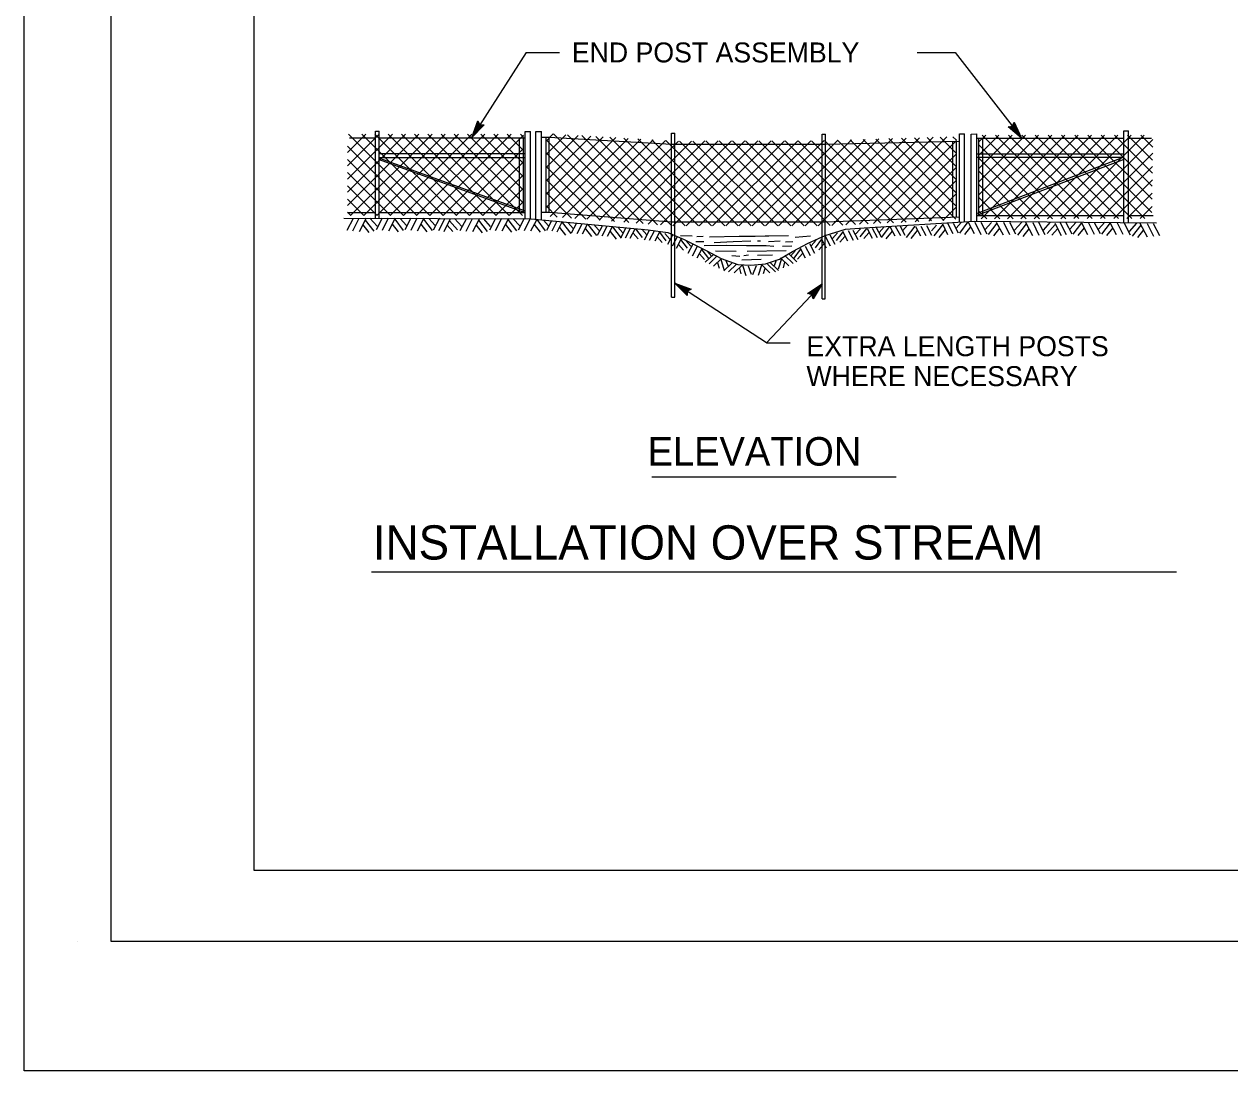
# Model space of a CAD drawing. Extents: x -894 to 866, y -476 to 714.
# Drawn here: x -894 to -470.8, y -476.4 to -109.3 of the extents above; entities that cross this region are included whole.
import ezdxf

# ---------------------------------------------------------------- set-up
doc = ezdxf.new("R2010")
doc.units = 0
for name, color, linetype in [('10 Sheet Format', 7, 'Continuous'), ('56 Stage 3 Anno', 7, 'Continuous'), ('57 Undefined', 7, 'Continuous'), ('59 Sndwall Anno', 7, 'Continuous'), ('60 Nongeo Data', 7, 'Continuous')]:
    doc.layers.add(name, color=color, linetype=linetype)

msp = doc.modelspace()

# ---------------------------------------------------------------- linework, layer by layer
at = {"layer": '10 Sheet Format'}
for p, q in [((-813.45, 643.96), (-813.45, -406.04)), ((-813.45, -406.04), (-438.24, -406.04)), ((-875.41, -431.05), (-875.41, -431.05))]:
    msp.add_line(p, q, dxfattribs=at)
for points in [[(-894.04, 713.56), (865.95, 713.56), (865.95, -476.44), (-894.04, -476.44)], [(-863.43, 668.96), (836.57, 668.96), (836.57, -431.04), (-863.43, -431.04)], [(-863.43, 668.96), (836.57, 668.96), (836.57, -431.04), (-863.43, -431.04)]]:
    msp.add_lwpolyline(points, close=True, dxfattribs=at)
at = {"layer": '56 Stage 3 Anno'}
for p, q in [((-717.85, -119.17), (-736.92, -148.99)), ((-717.85, -119.17), (-706.09, -119.17)), ((-580.6, -119.17), (-567.23, -119.17)), ((-567.23, -119.17), (-543.95, -149.18)), ((-736.91, -148.97), (-734.82, -143.19)), ((-736.17, -147.8), (-734.64, -143.59)), ((-734.82, -143.2), (-734.82, -143.2)), ((-734.82, -143.2), (-734.12, -144.58)), ((-547.09, -145.1), (-546.52, -143.65)), ((-546.52, -143.65), (-546.52, -143.65)), ((-546.52, -143.65), (-543.91, -149.22)), ((-732.56, -144.62), (-736.91, -148.97)), ((-732.98, -144.62), (-736.17, -147.81)), ((-735.43, -146.64), (-734.44, -143.92)), ((-733.41, -144.62), (-735.43, -146.64)), ((-734.69, -145.48), (-734.27, -144.31)), ((-733.8, -144.59), (-734.69, -145.48)), ((-734.12, -144.58), (-732.56, -144.62)), ((-732.56, -144.62), (-732.56, -144.62)), ((-548.64, -145.28), (-547.09, -145.1)), ((-543.91, -149.22), (-548.64, -145.28)), ((-548.64, -145.28), (-548.64, -145.28)), ((-544.77, -148.12), (-548.21, -145.25)), ((-545.6, -147.03), (-547.83, -145.18)), ((-546.45, -145.94), (-547.4, -145.14)), ((-546.98, -144.8), (-546.45, -145.94)), ((-546.81, -144.44), (-545.6, -147.03)), ((-546.67, -144.04), (-544.76, -148.12)), ((-736.91, -148.97), (-736.91, -148.97)), ((-543.91, -149.22), (-543.91, -149.22)), ((-661.35, -204.5), (-665.68, -200.13)), ((-665.68, -200.13), (-665.68, -200.13)), ((-665.68, -200.13), (-659.91, -202.26)), ((-633.47, -221.01), (-665.66, -200.12)), ((-661.34, -204.09), (-664.52, -200.88)), ((-664.5, -200.88), (-660.3, -202.43)), ((-661.34, -203.66), (-663.35, -201.63)), ((-663.35, -201.63), (-660.64, -202.63)), ((-661.31, -203.27), (-662.19, -202.38)), ((-662.19, -202.38), (-661.03, -202.8)), ((-661.3, -202.94), (-661.35, -204.5)), ((-659.91, -202.26), (-661.3, -202.94)), ((-659.91, -202.26), (-659.91, -202.26)), ((-633.47, -221.01), (-613.94, -200.33)), ((-619.04, -203.77), (-613.94, -200.33)), ((-618.63, -203.86), (-614.89, -201.33)), ((-618.21, -203.94), (-615.84, -202.34)), ((-615.84, -202.34), (-617.33, -204.82)), ((-614.89, -201.35), (-617.2, -205.19)), ((-613.94, -200.33), (-617.1, -205.61)), ((-613.94, -200.33), (-613.94, -200.33)), ((-661.35, -204.5), (-661.35, -204.5)), ((-617.51, -204.11), (-619.04, -203.77)), ((-619.04, -203.77), (-619.04, -203.77)), ((-617.83, -204.05), (-616.79, -203.34)), ((-617.1, -205.61), (-617.51, -204.11)), ((-616.79, -203.34), (-617.43, -204.4)), ((-617.1, -205.61), (-617.1, -205.61)), ((-633.47, -221.01), (-625.12, -221.01))]:
    msp.add_line(p, q, dxfattribs=at)
at = {"layer": '57 Undefined'}
for p, q in [((-673.73, -268), (-587.97, -268)), ((-772.05, -301.42), (-489.53, -301.42))]:
    msp.add_line(p, q, dxfattribs=at)
at = {"layer": '59 Sndwall Anno'}
for p, q in [((-778.56, -177.39), (-780.8, -181.64)), ((-776.52, -177.43), (-778.72, -181.85)), ((-773.95, -177.35), (-776.43, -182.06)), ((-772.67, -177.34), (-770.16, -180.18)), ((-768.34, -177.34), (-770.48, -181.41)), ((-766.27, -177.34), (-768.4, -181.61)), ((-763.75, -177.34), (-766.12, -181.82)), ((-763.95, -177.72), (-760.94, -181.62)), ((-762.09, -177.41), (-759.84, -179.94)), ((-758.27, -177.34), (-760.4, -181.41)), ((-756.2, -177.34), (-758.32, -181.61)), ((-753.68, -177.34), (-756.04, -181.82)), ((-753.88, -177.72), (-750.86, -181.62)), ((-752.01, -177.41), (-749.77, -179.94)), ((-748.24, -177.28), (-750.47, -181.54)), ((-746.34, -177.4), (-748.53, -181.81)), ((-744.56, -177.75), (-746.74, -182.14)), ((-742.94, -177.43), (-740.43, -180.28)), ((-738.8, -177.48), (-741.04, -181.74)), ((-736.76, -177.53), (-738.96, -181.95)), ((-734.19, -177.45), (-736.67, -182.15)), ((-732.91, -177.43), (-730.4, -180.28)), ((-728.59, -177.43), (-730.72, -181.5)), ((-726.52, -177.43), (-728.64, -181.71)), ((-724, -177.43), (-726.36, -181.92)), ((-722.33, -177.5), (-720.08, -180.04)), ((-718.51, -177.43), (-720.65, -181.5)), ((-716.44, -177.43), (-718.57, -181.71)), ((-775.17, -179.67), (-773.05, -182.39)), ((-774.27, -177.96), (-771.25, -181.86)), ((-764.86, -179.43), (-762.73, -182.15)), ((-754.78, -179.43), (-752.66, -182.15)), ((-745.53, -179.73), (-743.53, -181.99)), ((-744.67, -178.2), (-741.86, -181.37)), ((-735.41, -179.76), (-733.29, -182.48)), ((-734.51, -178.05), (-731.49, -181.95)), ((-725.1, -179.52), (-722.97, -182.25)), ((-724.2, -177.82), (-721.18, -181.72)), ((-714.2, -177.97), (-716.28, -181.92)), ((-715.02, -179.52), (-712.9, -182.25)), ((-714.12, -177.82), (-711.1, -181.72)), ((-711.77, -178.05), (-710.01, -180.04)), ((-708.96, -178.29), (-710.71, -181.63)), ((-706.99, -178.32), (-708.77, -181.91)), ((-705.15, -178.53), (-706.99, -182.23)), ((-706.09, -180.54), (-703.96, -183.26)), ((-705.19, -178.83), (-702.17, -182.73)), ((-703.09, -179), (-701.33, -180.99)), ((-700.28, -179.25), (-702.04, -182.59)), ((-698.32, -179.44), (-700.07, -182.78)), ((-696.42, -179.56), (-698.17, -182.9)), ((-696.97, -181.04), (-694.84, -183.77)), ((-696.19, -179.53), (-693.17, -183.43)), ((-693.77, -179.89), (-692.01, -181.88)), ((-691.09, -180.07), (-692.85, -183.41)), ((-689.51, -180.26), (-691.27, -183.6)), ((-687.61, -180.39), (-689.36, -183.73)), ((-688.35, -182), (-686.23, -184.72)), ((-687.51, -180.41), (-684.49, -184.31)), ((-685.6, -180.52), (-683.84, -182.51)), ((-682.8, -180.71), (-684.55, -184.05)), ((-681.34, -180.96), (-683.1, -184.3)), ((-679.63, -181.15), (-681.38, -184.49)), ((-679.4, -181.05), (-677.07, -184.05)), ((-677.24, -181.22), (-675.48, -183.21)), ((-674.62, -181.66), (-676.38, -185)), ((-672.91, -181.85), (-674.67, -185.19)), ((-606.79, -181.88), (-605.04, -185.22)), ((-604.83, -181.69), (-603.08, -185.03)), ((-603.12, -181.5), (-601.36, -184.84)), ((-600.5, -181.06), (-602.27, -183.05)), ((-598.34, -180.89), (-600.67, -183.89)), ((-598.12, -180.99), (-596.36, -184.33)), ((-596.4, -180.8), (-594.65, -184.14)), ((-594.95, -180.55), (-593.19, -183.89)), ((-592.14, -180.36), (-593.9, -182.35)), ((-590.23, -180.25), (-593.25, -184.15)), ((-589.39, -181.83), (-591.52, -184.56)), ((-590.13, -180.23), (-588.38, -183.57)), ((-588.23, -180.1), (-586.47, -183.44)), ((-586.65, -179.91), (-584.89, -183.25)), ((-583.97, -179.73), (-585.73, -181.72)), ((-581.39, -180.17), (-584.41, -184.07)), ((-580.62, -181.68), (-582.74, -184.41)), ((-581.17, -180.2), (-579.41, -183.54)), ((-579.27, -180.08), (-577.51, -183.42)), ((-577.3, -179.89), (-575.55, -183.23)), ((-573.77, -179.8), (-575.54, -181.79)), ((-571.68, -179.63), (-574.7, -183.53)), ((-570.78, -181.34), (-572.9, -184.06)), ((-571.72, -179.33), (-569.88, -183.03)), ((-569.88, -179.12), (-568.09, -182.71)), ((-567.91, -179.09), (-566.15, -182.43)), ((-565.1, -178.85), (-566.86, -180.84)), ((-562.74, -178.62), (-565.76, -182.52)), ((-561.84, -180.33), (-563.97, -183.05)), ((-562.67, -178.77), (-560.58, -182.72)), ((-560.34, -178.71), (-558.22, -182.99)), ((-558.27, -178.71), (-556.14, -182.78)), ((-554.45, -178.78), (-556.7, -181.32)), ((-552.59, -179.09), (-555.61, -183)), ((-551.68, -180.8), (-553.81, -183.53)), ((-552.79, -178.71), (-550.42, -183.2)), ((-550.27, -178.71), (-548.14, -182.99)), ((-548.2, -178.71), (-546.06, -182.78)), ((-543.87, -178.71), (-546.39, -181.56)), ((-542.27, -179.33), (-545.29, -183.23)), ((-541.37, -181.04), (-543.5, -183.76)), ((-542.59, -178.73), (-540.11, -183.43)), ((-540.02, -178.81), (-537.83, -183.23)), ((-537.98, -178.76), (-535.75, -183.02)), ((-533.84, -178.71), (-536.35, -181.56)), ((-532.12, -179.48), (-534.92, -182.64)), ((-531.26, -181.01), (-533.26, -183.26)), ((-532.22, -179.03), (-530.04, -183.42)), ((-530.45, -178.68), (-528.25, -183.09)), ((-528.55, -178.56), (-526.31, -182.82)), ((-524.77, -178.68), (-527.02, -181.22)), ((-522.91, -179), (-525.92, -182.9)), ((-522, -180.71), (-524.13, -183.43)), ((-522.93, -178.94), (-520.74, -183.1)), ((-520.42, -178.96), (-518.46, -182.89)), ((-518.4, -178.83), (-516.38, -182.69)), ((-514.7, -178.68), (-516.94, -181.22)), ((-512.83, -179), (-515.85, -182.9)), ((-511.93, -180.71), (-514.05, -183.43)), ((-512.79, -179.07), (-510.67, -183.1)), ((-510.32, -178.99), (-508.38, -182.89)), ((-507.96, -179.1), (-505.82, -183.17)), ((-503.63, -179.1), (-506.15, -181.94)), ((-502.03, -179.72), (-505.05, -183.62)), ((-501.13, -181.43), (-503.26, -184.15)), ((-502.35, -179.11), (-499.87, -183.82)), ((-499.78, -179.2), (-497.59, -183.61)), ((-497.74, -179.15), (-495.51, -183.41)), ((-680.22, -182.62), (-678.46, -184.61)), ((-670.95, -182.04), (-672.7, -185.38)), ((-671.78, -183.85), (-670.02, -185.84)), ((-671.05, -182.28), (-668.73, -185.29)), ((-669.18, -182.64), (-667.42, -184.64)), ((-666.47, -183.27), (-668.22, -186.61)), ((-664.86, -183.84), (-666.61, -187.18)), ((-663.43, -184.6), (-665.19, -187.94)), ((-663.66, -184.84), (-661.33, -187.84)), ((-661.73, -185.17), (-659.97, -187.17)), ((-616.02, -185.01), (-617.78, -187)), ((-614.09, -184.68), (-616.41, -187.68)), ((-614.31, -184.44), (-612.55, -187.78)), ((-612.89, -183.68), (-611.13, -187.02)), ((-611.27, -183.11), (-609.52, -186.45)), ((-608.56, -182.48), (-610.33, -184.48)), ((-606.69, -182.12), (-609.01, -185.12)), ((-605.96, -183.69), (-607.72, -185.68)), ((-597.52, -182.45), (-599.29, -184.45)), ((-664.38, -186.6), (-662.62, -188.59)), ((-659.35, -186.4), (-661.11, -189.74)), ((-657.84, -187.26), (-659.59, -190.6)), ((-656.13, -188.02), (-657.88, -191.36)), ((-656.99, -189.83), (-655.22, -191.82)), ((-656.17, -188.45), (-653.84, -191.45)), ((-652.08, -190.02), (-654.93, -192.77)), ((-654.42, -188.78), (-652.66, -190.77)), ((-626.99, -190.42), (-624.14, -193.17)), ((-625.66, -189.86), (-622.82, -192.61)), ((-623.32, -188.62), (-625.08, -190.61)), ((-621.58, -188.28), (-623.9, -191.29)), ((-620.76, -189.67), (-622.52, -191.66)), ((-621.62, -187.85), (-619.86, -191.19)), ((-619.91, -187.1), (-618.15, -190.44)), ((-618.39, -186.24), (-616.64, -189.58)), ((-613.36, -186.44), (-615.12, -188.43)), ((-650.75, -190.58), (-653.6, -193.33)), ((-649.23, -191.44), (-652.08, -194.19)), ((-650.66, -192.96), (-650.09, -194.86)), ((-649.52, -191.72), (-648.38, -195.33)), ((-645.63, -193.05), (-648.48, -195.8)), ((-647.72, -192.2), (-646.96, -194.19)), ((-643.93, -193.43), (-646.77, -196.18)), ((-641.93, -193.71), (-644.78, -196.46)), ((-641.84, -193.81), (-640.7, -197.42)), ((-639.94, -194), (-638.82, -196.94)), ((-637.08, -194), (-638.31, -197.22)), ((-635.19, -193.81), (-636.32, -197.42)), ((-635.09, -193.71), (-632.24, -196.46)), ((-633.1, -193.43), (-630.25, -196.18)), ((-632.11, -192.89), (-629.26, -195.64)), ((-630.02, -192.04), (-630.78, -194.03)), ((-628.22, -191.56), (-629.36, -195.17)), ((-628.51, -191.28), (-625.66, -194.03)), ((-627.08, -192.8), (-627.65, -194.7)), ((-642.98, -194.95), (-642.41, -196.85)), ((-634.05, -194.95), (-634.61, -196.85))]:
    msp.add_line(p, q, dxfattribs=at)
for points in [[(-663.61, -183.41), (-659.54, -183.5)], [(-658.23, -185.46), (-655.41, -185.51)], [(-657.94, -183.75), (-655.7, -183.66)], [(-653.46, -183.87), (-643.1, -183.6), (-637.47, -183.6), (-633.89, -183.53), (-632.62, -183.49), (-625.73, -183.41)], [(-651.78, -185.84), (-645.14, -185.52), (-638.9, -185.24)], [(-636.66, -185.24), (-635.51, -185.24)], [(-632.78, -185.45), (-628.66, -185.29)], [(-626.83, -185.58), (-624.17, -185.5)], [(-623.36, -183.95), (-617.98, -183.54)], [(-655.33, -186.9), (-647.42, -186.82), (-640.44, -186.87), (-633.59, -186.96), (-630.86, -187.13)], [(-651.37, -188.79), (-644.07, -188.84)], [(-645.61, -190.43), (-642.84, -190.59)], [(-641.42, -190.43), (-639.75, -190.15)], [(-640.24, -188.84), (-626.49, -188.65)], [(-636.65, -190.32), (-631.39, -190.2)], [(-627.88, -187.09), (-624.58, -186.97)], [(-642.07, -191.91), (-635.3, -191.67)]]:
    msp.add_lwpolyline(points, dxfattribs=at)
at = {"layer": '60 Nongeo Data'}
for p, q in [((-780.57, -154.33), (-774.06, -147.83)), ((-780.57, -158.97), (-769.42, -147.83)), ((-780.57, -163.61), (-764.78, -147.83)), ((-780.57, -168.25), (-760.14, -147.83)), ((-780.57, -172.89), (-755.5, -147.83)), ((-751.57, -176.42), (-780.16, -147.83)), ((-779.45, -176.42), (-750.86, -147.83)), ((-746.93, -176.42), (-775.52, -147.83)), ((-774.81, -176.42), (-746.23, -147.83)), ((-742.29, -176.42), (-770.88, -147.83)), ((-770.71, -177.35), (-770.71, -146.8)), ((-770.71, -146.8), (-769.39, -146.8)), ((-770.18, -176.42), (-741.59, -147.83)), ((-769.39, -177.35), (-769.39, -146.8)), ((-737.65, -176.42), (-766.24, -147.83)), ((-765.53, -176.42), (-736.94, -147.83)), ((-733.01, -176.42), (-761.6, -147.83)), ((-760.89, -176.42), (-732.3, -147.83)), ((-728.37, -176.42), (-756.96, -147.83)), ((-756.25, -176.42), (-727.67, -147.83)), ((-723.73, -176.42), (-752.32, -147.83)), ((-751.62, -176.42), (-723.03, -147.83)), ((-719.09, -176.42), (-747.68, -147.83)), ((-718.77, -172.09), (-743.04, -147.83)), ((-718.77, -167.45), (-738.4, -147.83)), ((-718.77, -162.82), (-733.76, -147.83)), ((-718.77, -158.17), (-729.12, -147.83)), ((-718.77, -153.53), (-724.48, -147.83)), ((-718.77, -148.89), (-719.84, -147.83)), ((-718.19, -177.5), (-718.19, -146.86)), ((-718.19, -146.86), (-716.29, -146.86)), ((-716.29, -177.51), (-716.29, -146.86)), ((-714.39, -177.71), (-714.39, -146.86)), ((-714.39, -146.86), (-712.39, -146.86)), ((-712.39, -177.86), (-712.39, -146.86)), ((-710.71, -154.84), (-703.91, -148.04)), ((-710.67, -150.16), (-708.29, -147.78)), ((-676.73, -179.23), (-708.18, -147.79)), ((-671.71, -179.62), (-703.25, -148.08)), ((-666.75, -205.01), (-666.75, -147.48)), ((-666.75, -147.48), (-666.75, -147.48)), ((-666.75, -147.48), (-665.66, -147.48)), ((-665.66, -205.01), (-665.66, -147.48)), ((-613.94, -205.56), (-613.94, -147.87)), ((-613.94, -147.87), (-612.76, -147.87)), ((-612.85, -205.56), (-612.76, -147.87)), ((-565.67, -178.72), (-565.67, -147.76)), ((-565.67, -147.76), (-563.9, -147.76)), ((-563.9, -178.61), (-563.9, -147.76)), ((-561.63, -147.8), (-559.66, -147.76)), ((-561.63, -178.48), (-561.63, -147.8)), ((-559.66, -178.42), (-559.66, -147.76)), ((-508, -178.87), (-508, -146.71)), ((-508, -146.71), (-506.4, -146.71)), ((-506.4, -178.88), (-506.4, -146.71)), ((-756.21, -176.42), (-780.57, -152.06)), ((-779.78, -149.16), (-770.85, -149.16)), ((-769.36, -149.16), (-718.19, -149.16)), ((-746.97, -176.42), (-718.77, -148.22)), ((-720.21, -175.23), (-720.21, -149.14)), ((-718.8, -175.27), (-718.8, -149.14)), ((-712.39, -148.91), (-709.78, -148.91)), ((-710.85, -175.26), (-710.85, -148.91)), ((-710.84, -173.53), (-686.38, -149.07)), ((-710.81, -168.85), (-690.76, -148.81)), ((-710.77, -164.18), (-695.15, -148.55)), ((-710.74, -159.51), (-699.53, -148.29)), ((-681.76, -178.85), (-710.67, -149.93)), ((-709.78, -175.26), (-709.78, -148.91)), ((-709.78, -148.91), (-666.75, -151.4)), ((-709.4, -176.73), (-682, -149.32)), ((-705.09, -177.06), (-677.62, -149.58)), ((-700.78, -177.39), (-673.23, -149.84)), ((-666.68, -180), (-698.32, -148.37)), ((-696.47, -177.72), (-668.85, -150.1)), ((-661.99, -180.05), (-693.39, -148.66)), ((-692.16, -178.05), (-664.37, -150.26)), ((-657.35, -180.05), (-688.46, -148.95)), ((-687.85, -178.38), (-659.72, -150.25)), ((-683.54, -178.71), (-655.07, -150.24)), ((-652.71, -180.05), (-683.53, -149.24)), ((-679.23, -179.04), (-650.42, -150.22)), ((-648.08, -180.05), (-678.6, -149.52)), ((-674.93, -179.37), (-645.76, -150.21)), ((-643.44, -180.05), (-673.67, -149.82)), ((-670.61, -179.7), (-641.11, -150.2)), ((-638.8, -180.04), (-668.74, -150.11)), ((-666.75, -151.4), (-613.02, -151.4)), ((-666.31, -180.03), (-636.46, -150.18)), ((-634.16, -180.04), (-663.94, -150.26)), ((-661.69, -180.05), (-631.81, -150.17)), ((-629.53, -180.04), (-659.32, -150.25)), ((-657.05, -180.05), (-627.15, -150.16)), ((-624.89, -180.04), (-654.69, -150.23)), ((-652.41, -180.05), (-622.5, -150.14)), ((-620.25, -180.03), (-650.06, -150.22)), ((-647.76, -180.05), (-617.85, -150.13)), ((-615.62, -180.03), (-645.44, -150.21)), ((-643.12, -180.05), (-613.19, -150.11)), ((-611.08, -179.93), (-640.81, -150.19)), ((-638.48, -180.04), (-608.4, -149.96)), ((-606.64, -179.72), (-636.18, -150.18)), ((-633.84, -180.04), (-603.61, -149.82)), ((-602.21, -179.52), (-631.56, -150.17)), ((-629.19, -180.04), (-598.83, -149.67)), ((-597.77, -179.32), (-626.93, -150.16)), ((-624.55, -180.04), (-594.04, -149.52)), ((-593.33, -179.11), (-622.3, -150.14)), ((-619.91, -180.03), (-589.26, -149.38)), ((-588.9, -178.91), (-617.68, -150.13)), ((-615.27, -180.03), (-584.47, -149.23)), ((-584.46, -178.71), (-613.06, -150.11)), ((-613.02, -151.4), (-565.72, -150.33)), ((-610.5, -179.9), (-579.69, -149.09)), ((-580.02, -178.51), (-608.56, -149.97)), ((-605.64, -179.68), (-574.9, -148.94)), ((-575.59, -178.3), (-604.06, -149.83)), ((-600.78, -179.46), (-570.11, -148.8)), ((-571.15, -178.1), (-599.56, -149.7)), ((-595.91, -179.23), (-566.78, -150.1)), ((-566.95, -177.65), (-595.05, -149.56)), ((-566.77, -173.2), (-590.55, -149.42)), ((-566.77, -168.56), (-586.05, -149.28)), ((-566.77, -163.91), (-581.54, -149.14)), ((-566.77, -159.28), (-577.04, -149.01)), ((-566.77, -154.64), (-572.54, -148.87)), ((-566.78, -149.99), (-568.04, -148.73)), ((-567.99, -176.97), (-567.99, -150.41)), ((-566.77, -176.93), (-566.77, -150.41)), ((-559.66, -149.28), (-507.9, -149.28)), ((-558.86, -173.7), (-533.32, -148.16)), ((-558.86, -176.4), (-558.86, -149.28)), ((-558.85, -169.05), (-537.95, -148.16)), ((-558.84, -164.4), (-542.59, -148.16)), ((-558.83, -155.11), (-551.88, -148.16)), ((-558.83, -159.76), (-547.24, -148.16)), ((-558.82, -150.46), (-556.51, -148.16)), ((-533.02, -177.52), (-558.82, -151.72)), ((-558.11, -177.59), (-528.68, -148.16)), ((-528.4, -177.5), (-557.74, -148.16)), ((-557.54, -176.4), (-557.54, -149.28)), ((-553.46, -177.58), (-524.04, -148.16)), ((-523.77, -177.49), (-553.1, -148.16)), ((-548.8, -177.56), (-519.39, -148.16)), ((-519.15, -177.47), (-548.46, -148.16)), ((-544.15, -177.55), (-514.76, -148.16)), ((-514.52, -177.46), (-543.82, -148.16)), ((-539.49, -177.54), (-510.12, -148.16)), ((-509.89, -177.45), (-539.18, -148.16)), ((-534.84, -177.52), (-505.48, -148.16)), ((-505.26, -177.43), (-534.54, -148.16)), ((-530.19, -177.51), (-500.84, -148.16)), ((-500.64, -177.42), (-529.9, -148.16)), ((-525.53, -177.49), (-497.81, -149.77)), ((-498.15, -175.27), (-525.26, -148.16)), ((-498.09, -170.69), (-520.62, -148.16)), ((-498.03, -166.11), (-515.98, -148.16)), ((-497.97, -161.53), (-511.34, -148.16)), ((-497.91, -156.96), (-506.7, -148.16)), ((-506.29, -149.28), (-498.35, -149.28)), ((-497.84, -152.38), (-502.06, -148.16)), ((-769.39, -154.58), (-718.19, -154.58)), ((-769.39, -156.03), (-718.19, -156.03)), ((-769.24, -156.26), (-718.2, -174.71)), ((-742.33, -176.42), (-718.77, -152.86)), ((-686.78, -178.46), (-710.71, -154.54)), ((-591.05, -179.01), (-566.77, -154.73)), ((-559.66, -154.76), (-508, -154.76)), ((-559.66, -155.92), (-508, -155.92)), ((-508, -155.92), (-559.52, -175.63)), ((-537.65, -177.53), (-558.83, -156.35)), ((-520.88, -177.48), (-497.87, -154.47)), ((-760.85, -176.42), (-780.57, -156.7)), ((-769.39, -156.68), (-718.23, -175.27)), ((-737.69, -176.42), (-718.77, -157.5)), ((-691.81, -178.07), (-710.74, -159.14)), ((-586.19, -178.79), (-566.77, -159.37)), ((-508, -156.71), (-559.25, -176.31)), ((-516.23, -177.46), (-497.93, -159.17)), ((-765.49, -176.42), (-780.57, -161.34)), ((-733.06, -176.42), (-718.77, -162.14)), ((-696.83, -177.69), (-710.77, -163.75)), ((-581.32, -178.57), (-566.77, -164.01)), ((-542.28, -177.54), (-558.84, -160.98)), ((-511.57, -177.45), (-498, -163.88)), ((-770.13, -176.42), (-780.57, -165.98)), ((-728.42, -176.42), (-718.77, -166.78)), ((-701.86, -177.3), (-710.8, -168.36)), ((-576.46, -178.34), (-566.77, -168.66)), ((-546.9, -177.56), (-558.84, -165.61)), ((-506.92, -177.44), (-498.06, -168.58)), ((-774.77, -176.42), (-780.57, -170.62)), ((-723.77, -176.42), (-718.77, -171.42)), ((-706.88, -176.92), (-710.83, -172.97)), ((-571.6, -178.12), (-566.77, -173.29)), ((-551.53, -177.57), (-558.85, -170.24)), ((-502.27, -177.42), (-498.13, -173.28)), ((-779.41, -176.42), (-780.57, -175.26)), ((-780.5, -175.27), (-770.69, -175.27)), ((-769.28, -175.27), (-718.23, -175.27)), ((-712.39, -175.26), (-709.78, -175.26)), ((-709.78, -175.26), (-666.8, -178.58)), ((-612.85, -178.58), (-565.67, -176.89)), ((-559.66, -176.4), (-508.05, -176.4)), ((-556.15, -177.59), (-558.86, -174.88)), ((-506.29, -176.4), (-497.73, -176.4)), ((-666.8, -178.58), (-612.85, -178.58)), ((-666.75, -205.01), (-665.66, -205.01)), ((-613.94, -205.56), (-612.85, -205.56))]:
    msp.add_line(p, q, dxfattribs=at)
msp.add_lwpolyline([(-781.81, -177.31), (-716.03, -177.51), (-702.32, -178.83), (-675.03, -181.44), (-668.06, -182.34), (-662.35, -184.85), (-654.39, -188.82), (-649.36, -191.41), (-643.49, -193.54), (-638.92, -193.75), (-633.78, -193.39), (-628.94, -191.67), (-624.37, -189.02), (-618.83, -186.12), (-612.8, -183.39), (-605.67, -181.18), (-599.18, -180.74), (-560.49, -178.41), (-496.5, -178.97)], dxfattribs=at)

# ---------------------------------------------------------------- texts
at = {"layer": '57 Undefined'}
for s, height, p in [('END POST ASSEMBLY', 7, (-701.78, -122.68)), ('EXTRA LENGTH POSTS', 7, (-619.42, -225.73)), ('WHERE NECESSARY', 7, (-619.42, -236.23)), ('ELEVATION', 10, (-675.22, -264.11)), ('INSTALLATION OVER STREAM', 12, (-771.62, -297.06))]:
    msp.add_text(s, height=height, dxfattribs=at).set_placement(p)

doc.saveas('drawing.dxf')
